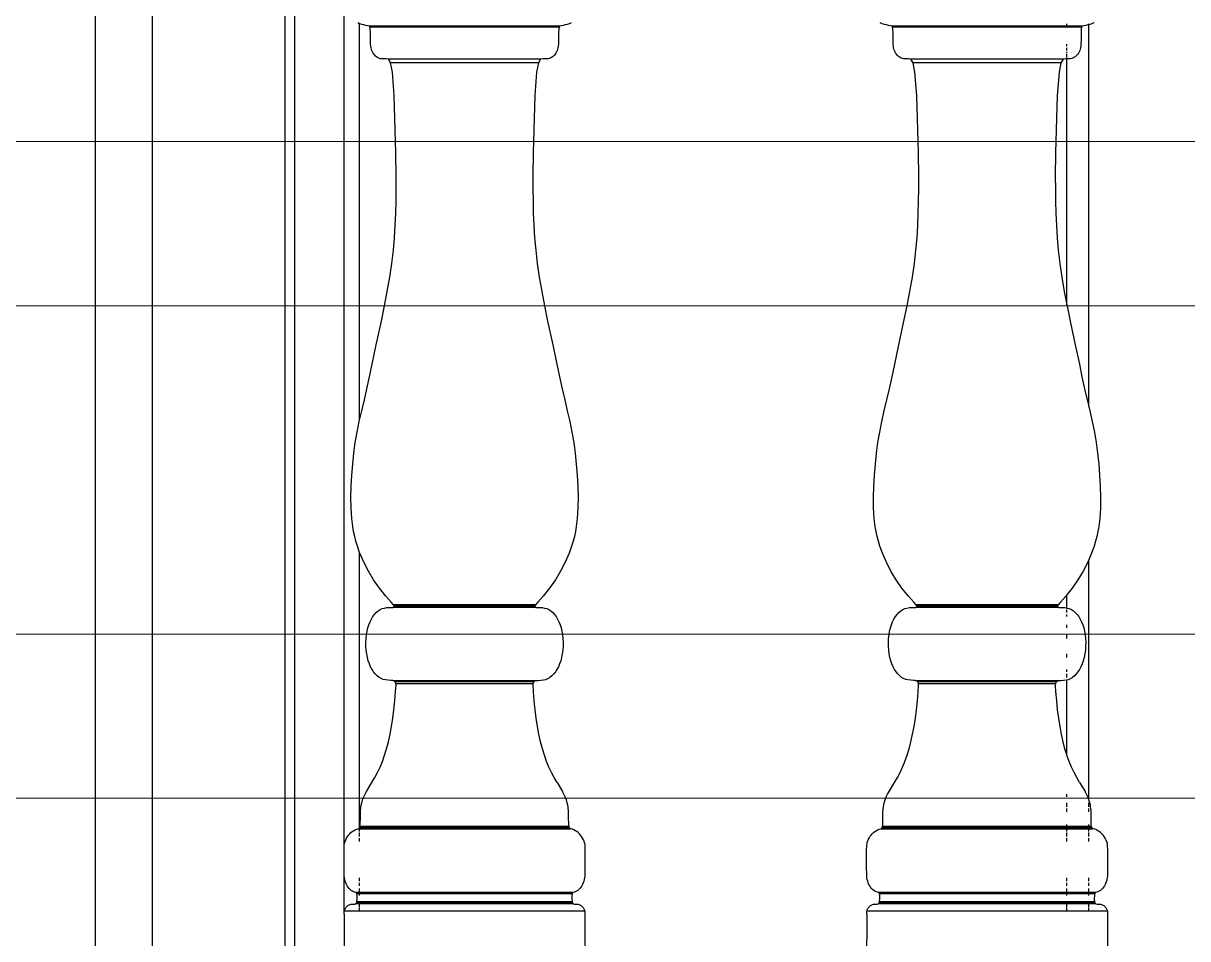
# Model space of a CAD drawing. Header units: inches. Extents: x 37.8 to 126.9, y 5.9 to 51.9.
# Drawn here: x 115.272 to 115.803, y 30.717 to 31.136 of the extents above; entities that cross this region are included whole.
import ezdxf

# ---------------------------------------------------------------- set-up
doc = ezdxf.new("R2010")
doc.units = ezdxf.units.IN
doc.header["$MEASUREMENT"] = 0
doc.layers.add('LAYER1', color=8, linetype='Continuous', lineweight=9)

msp = doc.modelspace()

# ---------------------------------------------------------------- hatches: boundary and pattern name
at = {"layer": 'LAYER1', "true_color": 0xc2b093}
h = msp.add_hatch(dxfattribs=at)
h.set_pattern_fill('ANSI32', color=253, scale=0.6, angle=135)
h.set_pattern_definition([(180, (290.93332, 359.28142), (-1e-17, -0.225), []), (180, (290.85832, 359.35642), (-1e-17, -0.225), [])])
h.paths.add_polyline_path([(106.05653, 37.34228), (106.05653, 37.54228), (106.05653, 37.59228), (106.05653, 37.99228), (106.05653, 38.04228), (106.05653, 38.44228), (106.05653, 38.49228), (106.05653, 38.84228), (107.05653, 38.84228), (107.05653, 38.49228), (107.05653, 38.44228), (107.05653, 38.04228), (107.05653, 37.99228), (107.05653, 37.59228), (107.05653, 37.54228), (107.05653, 37.34228)], flags=16)
h.paths.add_polyline_path([(107.99803, 37.34228), (107.99803, 37.54228), (107.99803, 37.59228), (107.99803, 37.99228), (107.99803, 38.04228), (107.99803, 38.44228), (107.99803, 38.49228), (107.99803, 38.84228), (108.99803, 38.84228), (108.99803, 38.49228), (108.99803, 38.44228), (108.99803, 38.04228), (108.99803, 37.99228), (108.99803, 37.59228), (108.99803, 37.54228), (108.99803, 37.34228)], flags=16)
h.paths.add_polyline_path([(116.59064, 26.14228), (116.59064, 26.94228), (117.19803, 26.94228), (117.19803, 26.14228)])
h.paths.add_polyline_path([(117.39803, 37.34228), (109.19803, 37.34228), (109.19803, 40.69228), (109.19803, 40.99228), (104.09803, 40.99228), (104.09803, 37.34228), (102.15807, 37.34228), (102.15807, 20.54228), (107.51799, 20.54228), (107.51799, 22.74228), (108.71799, 22.74228), (108.71799, 20.54228), (108.91799, 20.54228), (108.91799, 22.74228), (112.11799, 22.74228), (112.11799, 20.54228), (117.39803, 20.54228)])

# ---------------------------------------------------------------- linework, layer by layer
for p, q in [((115.30453, 30.84228), (115.30453, 31.24228)), ((115.33053, 30.84228), (115.33053, 31.24228)), ((115.39122, 30.84228), (115.39122, 31.24228)), ((115.39553, 30.84228), (115.39553, 31.24228)), ((115.41803, 30.84228), (115.41803, 31.24228)), ((115.42516, 31.13545), (115.42427, 31.13582)), ((115.42516, 30.95432), (115.42516, 31.13545)), ((115.4252, 31.13544), (115.42516, 31.13545)), ((115.42613, 31.13512), (115.4252, 31.13544)), ((115.42705, 31.13487), (115.42613, 31.13512)), ((115.42798, 31.13466), (115.42705, 31.13487)), ((115.4289, 31.13449), (115.42798, 31.13466)), ((115.42948, 31.13439), (115.4289, 31.13449)), ((115.42971, 31.13432), (115.42948, 31.13439)), ((115.51635, 31.13432), (115.42971, 31.13432)), ((115.42989, 31.13392), (115.42971, 31.13432)), ((115.51617, 31.13392), (115.42989, 31.13392)), ((115.43002, 31.13312), (115.42989, 31.13392)), ((115.43012, 31.1312), (115.43002, 31.13312)), ((115.43014, 31.12803), (115.43012, 31.1312)), ((115.51594, 31.1312), (115.51592, 31.12803)), ((115.51604, 31.13312), (115.51594, 31.1312)), ((115.51617, 31.13392), (115.51604, 31.13312)), ((115.51635, 31.13432), (115.51617, 31.13392)), ((115.51658, 31.13439), (115.51635, 31.13432)), ((115.51716, 31.13449), (115.51658, 31.13439)), ((115.51808, 31.13466), (115.51716, 31.13449)), ((115.51901, 31.13487), (115.51808, 31.13466)), ((115.51993, 31.13512), (115.51901, 31.13487)), ((115.52086, 31.13544), (115.51993, 31.13512)), ((115.52178, 31.13582), (115.52086, 31.13544)), ((115.66377, 31.13544), (115.66285, 31.13582)), ((115.6647, 31.13512), (115.66377, 31.13544)), ((115.66562, 31.13487), (115.6647, 31.13512)), ((115.66655, 31.13466), (115.66562, 31.13487)), ((115.66747, 31.13449), (115.66655, 31.13466)), ((115.66805, 31.13439), (115.66747, 31.13449)), ((115.66828, 31.13432), (115.66805, 31.13439)), ((115.66846, 31.13392), (115.66828, 31.13432)), ((115.69803, 31.13432), (115.66828, 31.13432)), ((115.66859, 31.13312), (115.66846, 31.13392)), ((115.69803, 31.13392), (115.66846, 31.13392)), ((115.66869, 31.1312), (115.66859, 31.13312)), ((115.66871, 31.12803), (115.66869, 31.1312)), ((115.74803, 31.13432), (115.69803, 31.13432)), ((115.74803, 31.13392), (115.69803, 31.13392)), ((115.74803, 31.13432), (115.74803, 31.13544)), ((115.74803, 31.13392), (115.74803, 31.13432)), ((115.75492, 31.13432), (115.74803, 31.13432)), ((115.75474, 31.13392), (115.74803, 31.13392)), ((115.75451, 31.1312), (115.75449, 31.12803)), ((115.75461, 31.13312), (115.75451, 31.1312)), ((115.75474, 31.13392), (115.75461, 31.13312)), ((115.75492, 31.13432), (115.75474, 31.13392)), ((115.75515, 31.13439), (115.75492, 31.13432)), ((115.75573, 31.13449), (115.75515, 31.13439)), ((115.75665, 31.13466), (115.75573, 31.13449)), ((115.75758, 31.13487), (115.75665, 31.13466)), ((115.75803, 31.13499), (115.75758, 31.13487)), ((115.75803, 31.13499), (115.75803, 31.13544)), ((115.7585, 31.13512), (115.75803, 31.13499)), ((115.75803, 30.96055), (115.75803, 31.13499)), ((115.75943, 31.13544), (115.7585, 31.13512)), ((115.76036, 31.13582), (115.75943, 31.13544)), ((115.43017, 31.12604), (115.43014, 31.12803)), ((115.43024, 31.12516), (115.43017, 31.12604)), ((115.51589, 31.12604), (115.51582, 31.12516)), ((115.51592, 31.12803), (115.51589, 31.12604)), ((115.66874, 31.12604), (115.66871, 31.12803)), ((115.66881, 31.12516), (115.66874, 31.12604)), ((115.74803, 31.12516), (115.74803, 31.12604)), ((115.75446, 31.12604), (115.75439, 31.12516)), ((115.75449, 31.12803), (115.75446, 31.12604)), ((115.43035, 31.12447), (115.43024, 31.12516)), ((115.43052, 31.12381), (115.43035, 31.12447)), ((115.43073, 31.12318), (115.43052, 31.12381)), ((115.43099, 31.12258), (115.43073, 31.12318)), ((115.4313, 31.12202), (115.43099, 31.12258)), ((115.43164, 31.1215), (115.4313, 31.12202)), ((115.43202, 31.12103), (115.43164, 31.1215)), ((115.43243, 31.12062), (115.43202, 31.12103)), ((115.43287, 31.12025), (115.43243, 31.12062)), ((115.51363, 31.12062), (115.51318, 31.12025)), ((115.51404, 31.12103), (115.51363, 31.12062)), ((115.51442, 31.1215), (115.51404, 31.12103)), ((115.51476, 31.12202), (115.51442, 31.1215)), ((115.51506, 31.12258), (115.51476, 31.12202)), ((115.51532, 31.12318), (115.51506, 31.12258)), ((115.51554, 31.12381), (115.51532, 31.12318)), ((115.51571, 31.12447), (115.51554, 31.12381)), ((115.51582, 31.12516), (115.51571, 31.12447)), ((115.66892, 31.12447), (115.66881, 31.12516)), ((115.66909, 31.12381), (115.66892, 31.12447)), ((115.66931, 31.12318), (115.66909, 31.12381)), ((115.66957, 31.12258), (115.66931, 31.12318)), ((115.66987, 31.12202), (115.66957, 31.12258)), ((115.67021, 31.1215), (115.66987, 31.12202)), ((115.67059, 31.12103), (115.67021, 31.1215)), ((115.671, 31.12062), (115.67059, 31.12103)), ((115.67145, 31.12025), (115.671, 31.12062)), ((115.74803, 31.12318), (115.74803, 31.12447)), ((115.74803, 31.12202), (115.74803, 31.12258)), ((115.74803, 31.12025), (115.74803, 31.1215)), ((115.7522, 31.12062), (115.75176, 31.12025)), ((115.75261, 31.12103), (115.7522, 31.12062)), ((115.75299, 31.1215), (115.75261, 31.12103)), ((115.75333, 31.12202), (115.75299, 31.1215)), ((115.75363, 31.12258), (115.75333, 31.12202)), ((115.7539, 31.12318), (115.75363, 31.12258)), ((115.75411, 31.12381), (115.7539, 31.12318)), ((115.75428, 31.12447), (115.75411, 31.12381)), ((115.75439, 31.12516), (115.75428, 31.12447)), ((115.43334, 31.11995), (115.43287, 31.12025)), ((115.43384, 31.1197), (115.43334, 31.11995)), ((115.43436, 31.11952), (115.43384, 31.1197)), ((115.4349, 31.11941), (115.43436, 31.11952)), ((115.43592, 31.11935), (115.4349, 31.11941)), ((115.4372, 31.11933), (115.43592, 31.11935)), ((115.43829, 31.11926), (115.4372, 31.11933)), ((115.50777, 31.11926), (115.43829, 31.11926)), ((115.4393, 31.1175), (115.43829, 31.11926)), ((115.50676, 31.1175), (115.4393, 31.1175)), ((115.44011, 31.11334), (115.4393, 31.1175)), ((115.50676, 31.1175), (115.50595, 31.11334)), ((115.50777, 31.11926), (115.50676, 31.1175)), ((115.50886, 31.11933), (115.50777, 31.11926)), ((115.51014, 31.11935), (115.50886, 31.11933)), ((115.51116, 31.11941), (115.51014, 31.11935)), ((115.5117, 31.11952), (115.51116, 31.11941)), ((115.51222, 31.1197), (115.5117, 31.11952)), ((115.51271, 31.11995), (115.51222, 31.1197)), ((115.51318, 31.12025), (115.51271, 31.11995)), ((115.67192, 31.11995), (115.67145, 31.12025)), ((115.67241, 31.1197), (115.67192, 31.11995)), ((115.67293, 31.11952), (115.67241, 31.1197)), ((115.67347, 31.11941), (115.67293, 31.11952)), ((115.67449, 31.11935), (115.67347, 31.11941)), ((115.67577, 31.11933), (115.67449, 31.11935)), ((115.67686, 31.11926), (115.67577, 31.11933)), ((115.67787, 31.1175), (115.67686, 31.11926)), ((115.69803, 31.11926), (115.67686, 31.11926)), ((115.74533, 31.1175), (115.67787, 31.1175)), ((115.67868, 31.11334), (115.67787, 31.1175)), ((115.74634, 31.11926), (115.69803, 31.11926)), ((115.74533, 31.1175), (115.74452, 31.11334)), ((115.74634, 31.11926), (115.74533, 31.1175)), ((115.74743, 31.11933), (115.74634, 31.11926)), ((115.74803, 31.11934), (115.74743, 31.11933)), ((115.74803, 31.11934), (115.74803, 31.11995)), ((115.74871, 31.11935), (115.74803, 31.11934)), ((115.74803, 31.00699), (115.74803, 31.11934)), ((115.74973, 31.11941), (115.74871, 31.11935)), ((115.75027, 31.11952), (115.74973, 31.11941)), ((115.75079, 31.1197), (115.75027, 31.11952)), ((115.75128, 31.11995), (115.75079, 31.1197)), ((115.75176, 31.12025), (115.75128, 31.11995)), ((115.44098, 31.10258), (115.44011, 31.11334)), ((115.50595, 31.11334), (115.50508, 31.10258)), ((115.67955, 31.10258), (115.67868, 31.11334)), ((115.74452, 31.11334), (115.74365, 31.10258)), ((115.44173, 31.07637), (115.44098, 31.10258)), ((115.50508, 31.10258), (115.50433, 31.07637)), ((115.6803, 31.07637), (115.67955, 31.10258)), ((115.74365, 31.10258), (115.7429, 31.07637)), ((115.44187, 31.06557), (115.44173, 31.07637)), ((115.50433, 31.07637), (115.50419, 31.06557)), ((115.68044, 31.06557), (115.6803, 31.07637)), ((115.7429, 31.07637), (115.74276, 31.06557)), ((115.44183, 31.05992), (115.44187, 31.06557)), ((115.50419, 31.06557), (115.50423, 31.05992)), ((115.6804, 31.05992), (115.68044, 31.06557)), ((115.74276, 31.06557), (115.7428, 31.05992)), ((115.44176, 31.05437), (115.44183, 31.05992)), ((115.50423, 31.05992), (115.5043, 31.05437)), ((115.68033, 31.05437), (115.6804, 31.05992)), ((115.7428, 31.05992), (115.74287, 31.05437)), ((115.44162, 31.04885), (115.44176, 31.05437)), ((115.5043, 31.05437), (115.50443, 31.04885)), ((115.6802, 31.04885), (115.68033, 31.05437)), ((115.74287, 31.05437), (115.743, 31.04885)), ((115.4414, 31.04331), (115.44162, 31.04885)), ((115.50443, 31.04885), (115.50466, 31.04331)), ((115.67997, 31.04331), (115.6802, 31.04885)), ((115.743, 31.04885), (115.74323, 31.04331)), ((115.44104, 31.03768), (115.4414, 31.04331)), ((115.50466, 31.04331), (115.50501, 31.03768)), ((115.67962, 31.03768), (115.67997, 31.04331)), ((115.74323, 31.04331), (115.74358, 31.03768)), ((115.44054, 31.03191), (115.44104, 31.03768)), ((115.50501, 31.03768), (115.50552, 31.03191)), ((115.67911, 31.03191), (115.67962, 31.03768)), ((115.74358, 31.03768), (115.74409, 31.03191)), ((115.43985, 31.02592), (115.44054, 31.03191)), ((115.50552, 31.03191), (115.50621, 31.02592)), ((115.67842, 31.02592), (115.67911, 31.03191)), ((115.74409, 31.03191), (115.74478, 31.02592)), ((115.43892, 31.01965), (115.43985, 31.02592)), ((115.50621, 31.02592), (115.50713, 31.01965)), ((115.6775, 31.01965), (115.67842, 31.02592)), ((115.74478, 31.02592), (115.74571, 31.01965)), ((115.43779, 31.01314), (115.43892, 31.01965)), ((115.50713, 31.01965), (115.50827, 31.01314)), ((115.67636, 31.01314), (115.6775, 31.01965)), ((115.74571, 31.01965), (115.74684, 31.01314)), ((115.4365, 31.00648), (115.43779, 31.01314)), ((115.50827, 31.01314), (115.50956, 31.00648)), ((115.67507, 31.00648), (115.67636, 31.01314)), ((115.74684, 31.01314), (115.74803, 31.00699)), ((115.43507, 30.99956), (115.4365, 31.00648)), ((115.50956, 31.00648), (115.51099, 30.99956)), ((115.67364, 30.99956), (115.67507, 31.00648)), ((115.74803, 31.00699), (115.74813, 31.00648)), ((115.74813, 31.00648), (115.74956, 30.99956)), ((115.43274, 30.98865), (115.43507, 30.99956)), ((115.51099, 30.99956), (115.51332, 30.98865)), ((115.67131, 30.98865), (115.67364, 30.99956)), ((115.74956, 30.99956), (115.75189, 30.98865)), ((115.43088, 30.97987), (115.43274, 30.98865)), ((115.51332, 30.98865), (115.51517, 30.97987)), ((115.66945, 30.97987), (115.67131, 30.98865)), ((115.75189, 30.98865), (115.75375, 30.97987)), ((115.42969, 30.97412), (115.43088, 30.97987)), ((115.51517, 30.97987), (115.51637, 30.97412)), ((115.66826, 30.97412), (115.66945, 30.97987)), ((115.75375, 30.97987), (115.75494, 30.97412)), ((115.4285, 30.96869), (115.42969, 30.97412)), ((115.51637, 30.97412), (115.51756, 30.96869)), ((115.66707, 30.96869), (115.66826, 30.97412)), ((115.75494, 30.97412), (115.75613, 30.96869)), ((115.4273, 30.96352), (115.4285, 30.96869)), ((115.51756, 30.96869), (115.51876, 30.96352)), ((115.66587, 30.96352), (115.66707, 30.96869)), ((115.75613, 30.96869), (115.75733, 30.96352)), ((115.42612, 30.95853), (115.4273, 30.96352)), ((115.51876, 30.96352), (115.51994, 30.95853)), ((115.66469, 30.95853), (115.66587, 30.96352)), ((115.75733, 30.96352), (115.75803, 30.96055)), ((115.42516, 30.95432), (115.42612, 30.95853)), ((115.51994, 30.95853), (115.52104, 30.95367)), ((115.66359, 30.95367), (115.66469, 30.95853)), ((115.75803, 30.96055), (115.75851, 30.95853)), ((115.75851, 30.95853), (115.75961, 30.95367)), ((115.42402, 30.94887), (115.42501, 30.95367)), ((115.42501, 30.95367), (115.42516, 30.95432)), ((115.52104, 30.95367), (115.52204, 30.94887)), ((115.66259, 30.94887), (115.66359, 30.95367)), ((115.75961, 30.95367), (115.76061, 30.94887)), ((115.42318, 30.94407), (115.42402, 30.94887)), ((115.52204, 30.94887), (115.52288, 30.94407)), ((115.66175, 30.94407), (115.66259, 30.94887)), ((115.76061, 30.94887), (115.76145, 30.94407)), ((115.42254, 30.9392), (115.42318, 30.94407)), ((115.52288, 30.94407), (115.52352, 30.9392)), ((115.66111, 30.9392), (115.66175, 30.94407)), ((115.76145, 30.94407), (115.76209, 30.9392)), ((115.42206, 30.93425), (115.42254, 30.9392)), ((115.52352, 30.9392), (115.524, 30.93425)), ((115.66063, 30.93425), (115.66111, 30.9392)), ((115.76209, 30.9392), (115.76257, 30.93425)), ((115.42136, 30.92418), (115.42166, 30.92922)), ((115.42166, 30.92922), (115.42206, 30.93425)), ((115.524, 30.93425), (115.5244, 30.92922)), ((115.5244, 30.92922), (115.5247, 30.92418)), ((115.65993, 30.92418), (115.66023, 30.92922)), ((115.66023, 30.92922), (115.66063, 30.93425)), ((115.76257, 30.93425), (115.76297, 30.92922)), ((115.76297, 30.92922), (115.76327, 30.92418)), ((115.4212, 30.91915), (115.42136, 30.92418)), ((115.5247, 30.92418), (115.52486, 30.91915)), ((115.65977, 30.91915), (115.65993, 30.92418)), ((115.76327, 30.92418), (115.76343, 30.91915)), ((115.42125, 30.91419), (115.4212, 30.91915)), ((115.52486, 30.91915), (115.52481, 30.91419)), ((115.65982, 30.91419), (115.65977, 30.91915)), ((115.76343, 30.91915), (115.76338, 30.91419)), ((115.42156, 30.90932), (115.42125, 30.91419)), ((115.52481, 30.91419), (115.5245, 30.90932)), ((115.66013, 30.90932), (115.65982, 30.91419)), ((115.76338, 30.91419), (115.76307, 30.90932)), ((115.42199, 30.90576), (115.42156, 30.90932)), ((115.5245, 30.90932), (115.52407, 30.90576)), ((115.66056, 30.90576), (115.66013, 30.90932)), ((115.76307, 30.90932), (115.76264, 30.90576)), ((115.42239, 30.90345), (115.42199, 30.90576)), ((115.42289, 30.90117), (115.42239, 30.90345)), ((115.52367, 30.90345), (115.52317, 30.90117)), ((115.52407, 30.90576), (115.52367, 30.90345)), ((115.66096, 30.90345), (115.66056, 30.90576)), ((115.66146, 30.90117), (115.66096, 30.90345)), ((115.76224, 30.90345), (115.76174, 30.90117)), ((115.76264, 30.90576), (115.76224, 30.90345)), ((115.42347, 30.89895), (115.42289, 30.90117)), ((115.42414, 30.89676), (115.42347, 30.89895)), ((115.52259, 30.89895), (115.52192, 30.89676)), ((115.52317, 30.90117), (115.52259, 30.89895)), ((115.66204, 30.89895), (115.66146, 30.90117)), ((115.66271, 30.89676), (115.66204, 30.89895)), ((115.76116, 30.89895), (115.76049, 30.89676)), ((115.76174, 30.90117), (115.76116, 30.89895)), ((115.42516, 30.8939), (115.42414, 30.89676)), ((115.42516, 30.76811), (115.42516, 30.8939)), ((115.42529, 30.89355), (115.42516, 30.8939)), ((115.42708, 30.88937), (115.42529, 30.89355)), ((115.52077, 30.89355), (115.51898, 30.88937)), ((115.52192, 30.89676), (115.52077, 30.89355)), ((115.66386, 30.89355), (115.66271, 30.89676)), ((115.66565, 30.88937), (115.66386, 30.89355)), ((115.75934, 30.89355), (115.75803, 30.89048)), ((115.76049, 30.89676), (115.75934, 30.89355)), ((115.42916, 30.88531), (115.42708, 30.88937)), ((115.51898, 30.88937), (115.5169, 30.88531)), ((115.66773, 30.88531), (115.66565, 30.88937)), ((115.75755, 30.88937), (115.75547, 30.88531)), ((115.75803, 30.89048), (115.75755, 30.88937)), ((115.75803, 30.78101), (115.75803, 30.89048)), ((115.43152, 30.88138), (115.42916, 30.88531)), ((115.43418, 30.87758), (115.43152, 30.88138)), ((115.51454, 30.88138), (115.51188, 30.87758)), ((115.5169, 30.88531), (115.51454, 30.88138)), ((115.67009, 30.88138), (115.66773, 30.88531)), ((115.67275, 30.87758), (115.67009, 30.88138)), ((115.75311, 30.88138), (115.75045, 30.87758)), ((115.75547, 30.88531), (115.75311, 30.88138)), ((115.43712, 30.87389), (115.43418, 30.87758)), ((115.51188, 30.87758), (115.50893, 30.87389)), ((115.6757, 30.87389), (115.67275, 30.87758)), ((115.75045, 30.87758), (115.74803, 30.87455)), ((115.43952, 30.87121), (115.43712, 30.87389)), ((115.44062, 30.86997), (115.43952, 30.87121)), ((115.50653, 30.87121), (115.50544, 30.86997)), ((115.50893, 30.87389), (115.50653, 30.87121)), ((115.6781, 30.87121), (115.6757, 30.87389)), ((115.67919, 30.86997), (115.6781, 30.87121)), ((115.74511, 30.87121), (115.74401, 30.86997)), ((115.7475, 30.87389), (115.74511, 30.87121)), ((115.74803, 30.87455), (115.7475, 30.87389)), ((115.74803, 30.86849), (115.74803, 30.87455)), ((115.43121, 30.86455), (115.43195, 30.86554)), ((115.43195, 30.86554), (115.43276, 30.86641)), ((115.43276, 30.86641), (115.43362, 30.86714)), ((115.43362, 30.86714), (115.43453, 30.86773)), ((115.43453, 30.86773), (115.43548, 30.86818)), ((115.43548, 30.86818), (115.43647, 30.86847)), ((115.43647, 30.86847), (115.43759, 30.86864)), ((115.43759, 30.86864), (115.43906, 30.86871)), ((115.43906, 30.86871), (115.44032, 30.86875)), ((115.44032, 30.86875), (115.44081, 30.86896)), ((115.50574, 30.86875), (115.44032, 30.86875)), ((115.50544, 30.86997), (115.44062, 30.86997)), ((115.44091, 30.86937), (115.44062, 30.86997)), ((115.44081, 30.86896), (115.44091, 30.86937)), ((115.50525, 30.86896), (115.44081, 30.86896)), ((115.50515, 30.86937), (115.44091, 30.86937)), ((115.50544, 30.86997), (115.50515, 30.86937)), ((115.50515, 30.86937), (115.50525, 30.86896)), ((115.50525, 30.86896), (115.50574, 30.86875)), ((115.50574, 30.86875), (115.507, 30.86871)), ((115.507, 30.86871), (115.50847, 30.86864)), ((115.50847, 30.86864), (115.50959, 30.86847)), ((115.50959, 30.86847), (115.51058, 30.86818)), ((115.51058, 30.86818), (115.51153, 30.86773)), ((115.51153, 30.86773), (115.51244, 30.86714)), ((115.51244, 30.86714), (115.5133, 30.86641)), ((115.5133, 30.86641), (115.51411, 30.86554)), ((115.51411, 30.86554), (115.51485, 30.86455)), ((115.66978, 30.86455), (115.67052, 30.86554)), ((115.67052, 30.86554), (115.67133, 30.86641)), ((115.67133, 30.86641), (115.67219, 30.86714)), ((115.67219, 30.86714), (115.6731, 30.86773)), ((115.6731, 30.86773), (115.67405, 30.86818)), ((115.67405, 30.86818), (115.67504, 30.86847)), ((115.67504, 30.86847), (115.67616, 30.86864)), ((115.67616, 30.86864), (115.67763, 30.86871)), ((115.67763, 30.86871), (115.67889, 30.86875)), ((115.67889, 30.86875), (115.67938, 30.86896)), ((115.69803, 30.86875), (115.67889, 30.86875)), ((115.74401, 30.86997), (115.67919, 30.86997)), ((115.67948, 30.86937), (115.67919, 30.86997)), ((115.67938, 30.86896), (115.67948, 30.86937)), ((115.69803, 30.86896), (115.67938, 30.86896)), ((115.69803, 30.86937), (115.67948, 30.86937)), ((115.74372, 30.86937), (115.69803, 30.86937)), ((115.74382, 30.86896), (115.69803, 30.86896)), ((115.74431, 30.86875), (115.69803, 30.86875)), ((115.74401, 30.86997), (115.74372, 30.86937)), ((115.74372, 30.86937), (115.74382, 30.86896)), ((115.74382, 30.86896), (115.74431, 30.86875)), ((115.74431, 30.86875), (115.74557, 30.86871)), ((115.74557, 30.86871), (115.74704, 30.86864)), ((115.74704, 30.86864), (115.74803, 30.86849)), ((115.74803, 30.86849), (115.74816, 30.86847)), ((115.74803, 30.86818), (115.74803, 30.86849)), ((115.74803, 30.86641), (115.74803, 30.86773)), ((115.74803, 30.86455), (115.74803, 30.86554)), ((115.74816, 30.86847), (115.74915, 30.86818)), ((115.74915, 30.86818), (115.7501, 30.86773)), ((115.7501, 30.86773), (115.75101, 30.86714)), ((115.75101, 30.86714), (115.75187, 30.86641)), ((115.75187, 30.86641), (115.75268, 30.86554)), ((115.75268, 30.86554), (115.75342, 30.86455)), ((115.42892, 30.85941), (115.42937, 30.86086)), ((115.42937, 30.86086), (115.42991, 30.8622)), ((115.42991, 30.8622), (115.43052, 30.86343)), ((115.43052, 30.86343), (115.43121, 30.86455)), ((115.51485, 30.86455), (115.51554, 30.86343)), ((115.51554, 30.86343), (115.51615, 30.8622)), ((115.51615, 30.8622), (115.51669, 30.86086)), ((115.51669, 30.86086), (115.51714, 30.85941)), ((115.66749, 30.85941), (115.66794, 30.86086)), ((115.66794, 30.86086), (115.66848, 30.8622)), ((115.66848, 30.8622), (115.66909, 30.86343)), ((115.66909, 30.86343), (115.66978, 30.86455)), ((115.74803, 30.85941), (115.74803, 30.86086)), ((115.75342, 30.86455), (115.75411, 30.86343)), ((115.75411, 30.86343), (115.75472, 30.8622)), ((115.75472, 30.8622), (115.75526, 30.86086)), ((115.75526, 30.86086), (115.75571, 30.85941)), ((115.42809, 30.85452), (115.42827, 30.85624)), ((115.42827, 30.85624), (115.42855, 30.85787)), ((115.42855, 30.85787), (115.42892, 30.85941)), ((115.51714, 30.85941), (115.51751, 30.85787)), ((115.51751, 30.85787), (115.51779, 30.85624)), ((115.51779, 30.85624), (115.51797, 30.85452)), ((115.66666, 30.85452), (115.66684, 30.85624)), ((115.66684, 30.85624), (115.66712, 30.85787)), ((115.66712, 30.85787), (115.66749, 30.85941)), ((115.74803, 30.85452), (115.74803, 30.85624)), ((115.75571, 30.85941), (115.75608, 30.85787)), ((115.75608, 30.85787), (115.75636, 30.85624)), ((115.75636, 30.85624), (115.75654, 30.85452)), ((115.428, 30.85274), (115.42809, 30.85452)), ((115.42803, 30.85097), (115.428, 30.85274)), ((115.42815, 30.8492), (115.42803, 30.85097)), ((115.51803, 30.85097), (115.51791, 30.8492)), ((115.51797, 30.85452), (115.51805, 30.85274)), ((115.51805, 30.85274), (115.51803, 30.85097)), ((115.66657, 30.85274), (115.66666, 30.85452)), ((115.6666, 30.85097), (115.66657, 30.85274)), ((115.66672, 30.8492), (115.6666, 30.85097)), ((115.7566, 30.85097), (115.75648, 30.8492)), ((115.75654, 30.85452), (115.75663, 30.85274)), ((115.75663, 30.85274), (115.7566, 30.85097)), ((115.42838, 30.8475), (115.42815, 30.8492)), ((115.4287, 30.84589), (115.42838, 30.8475)), ((115.4291, 30.84436), (115.4287, 30.84589)), ((115.4296, 30.84293), (115.4291, 30.84436)), ((115.51695, 30.84436), (115.51646, 30.84293)), ((115.51736, 30.84589), (115.51695, 30.84436)), ((115.51768, 30.8475), (115.51736, 30.84589)), ((115.51791, 30.8492), (115.51768, 30.8475)), ((115.66695, 30.8475), (115.66672, 30.8492)), ((115.66727, 30.84589), (115.66695, 30.8475)), ((115.66768, 30.84436), (115.66727, 30.84589)), ((115.66817, 30.84293), (115.66768, 30.84436)), ((115.74803, 30.84589), (115.74803, 30.8475)), ((115.75553, 30.84436), (115.75503, 30.84293)), ((115.75593, 30.84589), (115.75553, 30.84436)), ((115.75625, 30.8475), (115.75593, 30.84589)), ((115.75648, 30.8492), (115.75625, 30.8475)), ((115.30453, 30.79228), (115.30453, 30.84228)), ((115.33053, 30.79228), (115.33053, 30.84228)), ((115.39122, 30.79228), (115.39122, 30.84228)), ((115.39553, 30.79228), (115.39553, 30.84228)), ((115.41803, 30.79228), (115.41803, 30.84228)), ((115.43017, 30.84161), (115.4296, 30.84293)), ((115.43081, 30.8404), (115.43017, 30.84161)), ((115.43152, 30.8393), (115.43081, 30.8404)), ((115.43229, 30.83833), (115.43152, 30.8393)), ((115.51454, 30.8393), (115.51376, 30.83833)), ((115.51525, 30.8404), (115.51454, 30.8393)), ((115.51589, 30.84161), (115.51525, 30.8404)), ((115.51646, 30.84293), (115.51589, 30.84161)), ((115.66874, 30.84161), (115.66817, 30.84293)), ((115.66938, 30.8404), (115.66874, 30.84161)), ((115.67009, 30.8393), (115.66938, 30.8404)), ((115.67087, 30.83833), (115.67009, 30.8393)), ((115.74803, 30.8393), (115.74803, 30.8404)), ((115.75311, 30.8393), (115.75234, 30.83833)), ((115.75382, 30.8404), (115.75311, 30.8393)), ((115.75446, 30.84161), (115.75382, 30.8404)), ((115.75503, 30.84293), (115.75446, 30.84161)), ((115.43313, 30.83749), (115.43229, 30.83833)), ((115.43401, 30.83679), (115.43313, 30.83749)), ((115.43493, 30.83624), (115.43401, 30.83679)), ((115.4359, 30.83585), (115.43493, 30.83624)), ((115.43691, 30.83561), (115.4359, 30.83585)), ((115.43818, 30.83548), (115.43691, 30.83561)), ((115.43937, 30.83543), (115.43818, 30.83548)), ((115.44024, 30.83541), (115.43937, 30.83543)), ((115.44094, 30.83518), (115.44024, 30.83541)), ((115.44024, 30.83541), (115.50582, 30.83541)), ((115.44143, 30.8347), (115.44094, 30.83518)), ((115.44094, 30.83518), (115.50511, 30.83518)), ((115.50463, 30.8347), (115.44143, 30.8347)), ((115.4417, 30.83397), (115.44143, 30.8347)), ((115.4417, 30.83397), (115.50435, 30.83397)), ((115.44176, 30.833), (115.4417, 30.83397)), ((115.5043, 30.833), (115.50435, 30.83397)), ((115.50435, 30.83397), (115.50463, 30.8347)), ((115.50463, 30.8347), (115.50511, 30.83518)), ((115.50511, 30.83518), (115.50582, 30.83541)), ((115.50582, 30.83541), (115.50669, 30.83543)), ((115.50669, 30.83543), (115.50788, 30.83548)), ((115.50788, 30.83548), (115.50914, 30.83561)), ((115.50914, 30.83561), (115.51016, 30.83585)), ((115.51016, 30.83585), (115.51112, 30.83624)), ((115.51112, 30.83624), (115.51205, 30.83679)), ((115.51293, 30.83749), (115.51205, 30.83679)), ((115.51376, 30.83833), (115.51293, 30.83749)), ((115.6717, 30.83749), (115.67087, 30.83833)), ((115.67258, 30.83679), (115.6717, 30.83749)), ((115.67351, 30.83624), (115.67258, 30.83679)), ((115.67447, 30.83585), (115.67351, 30.83624)), ((115.67549, 30.83561), (115.67447, 30.83585)), ((115.67675, 30.83548), (115.67549, 30.83561)), ((115.67794, 30.83543), (115.67675, 30.83548)), ((115.67881, 30.83541), (115.67794, 30.83543)), ((115.67952, 30.83518), (115.67881, 30.83541)), ((115.67881, 30.83541), (115.69803, 30.83541)), ((115.68, 30.8347), (115.67952, 30.83518)), ((115.67952, 30.83518), (115.69803, 30.83518)), ((115.68027, 30.83397), (115.68, 30.8347)), ((115.69803, 30.8347), (115.68, 30.8347)), ((115.68033, 30.833), (115.68027, 30.83397)), ((115.68027, 30.83397), (115.69803, 30.83397)), ((115.69803, 30.83541), (115.74439, 30.83541)), ((115.69803, 30.83518), (115.74368, 30.83518)), ((115.7432, 30.8347), (115.69803, 30.8347)), ((115.69803, 30.83397), (115.74293, 30.83397)), ((115.74287, 30.833), (115.74293, 30.83397)), ((115.74293, 30.83397), (115.7432, 30.8347)), ((115.7432, 30.8347), (115.74368, 30.83518)), ((115.74368, 30.83518), (115.74439, 30.83541)), ((115.74439, 30.83541), (115.74526, 30.83543)), ((115.74526, 30.83543), (115.74645, 30.83548)), ((115.74645, 30.83548), (115.74772, 30.83561)), ((115.74772, 30.83561), (115.74803, 30.83568)), ((115.74803, 30.83679), (115.74803, 30.83833)), ((115.74803, 30.83568), (115.74873, 30.83585)), ((115.74803, 30.80133), (115.74803, 30.83568)), ((115.74873, 30.83585), (115.74969, 30.83624)), ((115.74969, 30.83624), (115.75062, 30.83679)), ((115.7515, 30.83749), (115.75062, 30.83679)), ((115.75234, 30.83833), (115.7515, 30.83749)), ((115.44124, 30.82604), (115.44158, 30.83027)), ((115.44158, 30.83027), (115.44176, 30.833)), ((115.50447, 30.83027), (115.5043, 30.833)), ((115.50482, 30.82604), (115.50447, 30.83027)), ((115.67981, 30.82604), (115.68016, 30.83027)), ((115.68016, 30.83027), (115.68033, 30.833)), ((115.74305, 30.83027), (115.74287, 30.833)), ((115.74339, 30.82604), (115.74305, 30.83027)), ((115.44082, 30.82197), (115.44124, 30.82604)), ((115.50524, 30.82197), (115.50482, 30.82604)), ((115.67939, 30.82197), (115.67981, 30.82604)), ((115.74381, 30.82197), (115.74339, 30.82604)), ((115.43972, 30.81434), (115.44031, 30.81807)), ((115.44031, 30.81807), (115.44082, 30.82197)), ((115.50575, 30.81807), (115.50524, 30.82197)), ((115.50633, 30.81434), (115.50575, 30.81807)), ((115.6783, 30.81434), (115.67888, 30.81807)), ((115.67888, 30.81807), (115.67939, 30.82197)), ((115.74432, 30.81807), (115.74381, 30.82197)), ((115.74491, 30.81434), (115.74432, 30.81807)), ((115.43905, 30.81078), (115.43972, 30.81434)), ((115.507, 30.81078), (115.50633, 30.81434)), ((115.67763, 30.81078), (115.6783, 30.81434)), ((115.74557, 30.81078), (115.74491, 30.81434)), ((115.43747, 30.80418), (115.4383, 30.80739)), ((115.4383, 30.80739), (115.43905, 30.81078)), ((115.50775, 30.80739), (115.507, 30.81078)), ((115.50859, 30.80418), (115.50775, 30.80739)), ((115.67604, 30.80418), (115.67687, 30.80739)), ((115.67687, 30.80739), (115.67763, 30.81078)), ((115.74633, 30.80739), (115.74557, 30.81078)), ((115.74716, 30.80418), (115.74633, 30.80739)), ((115.43656, 30.80119), (115.43747, 30.80418)), ((115.5095, 30.80119), (115.50859, 30.80418)), ((115.67513, 30.80119), (115.67604, 30.80418)), ((115.74803, 30.80133), (115.74716, 30.80418)), ((115.43449, 30.79583), (115.43556, 30.79842)), ((115.43556, 30.79842), (115.43656, 30.80119)), ((115.5105, 30.79842), (115.5095, 30.80119)), ((115.51157, 30.79583), (115.5105, 30.79842)), ((115.67306, 30.79583), (115.67413, 30.79842)), ((115.67413, 30.79842), (115.67513, 30.80119)), ((115.74807, 30.80119), (115.74803, 30.80133)), ((115.74907, 30.79842), (115.74807, 30.80119)), ((115.75014, 30.79583), (115.74907, 30.79842)), ((115.30453, 30.39228), (115.30453, 30.79228)), ((115.33053, 30.39228), (115.33053, 30.79228)), ((115.39122, 30.39228), (115.39122, 30.79228)), ((115.39553, 30.39228), (115.39553, 30.79228)), ((115.41805, 30.75774), (115.41803, 30.79228)), ((115.43076, 30.78871), (115.43209, 30.79102)), ((115.43209, 30.79102), (115.43333, 30.79338)), ((115.43333, 30.79338), (115.43449, 30.79583)), ((115.51273, 30.79338), (115.51157, 30.79583)), ((115.51397, 30.79102), (115.51273, 30.79338)), ((115.5153, 30.78871), (115.51397, 30.79102)), ((115.66933, 30.78871), (115.67066, 30.79102)), ((115.67066, 30.79102), (115.6719, 30.79338)), ((115.6719, 30.79338), (115.67306, 30.79583)), ((115.7513, 30.79338), (115.75014, 30.79583)), ((115.75254, 30.79102), (115.7513, 30.79338)), ((115.75387, 30.78871), (115.75254, 30.79102)), ((115.4283, 30.7847), (115.43076, 30.78871)), ((115.5153, 30.78871), (115.51776, 30.7847)), ((115.66687, 30.7847), (115.66933, 30.78871)), ((115.75387, 30.78871), (115.75633, 30.7847)), ((115.42611, 30.77941), (115.42653, 30.78082)), ((115.42653, 30.78082), (115.42703, 30.78217)), ((115.42703, 30.78217), (115.42763, 30.78347)), ((115.42763, 30.78347), (115.4283, 30.7847)), ((115.51843, 30.78347), (115.51776, 30.7847)), ((115.51902, 30.78217), (115.51843, 30.78347)), ((115.51953, 30.78082), (115.51902, 30.78217)), ((115.51995, 30.77941), (115.51953, 30.78082)), ((115.66468, 30.77941), (115.6651, 30.78082)), ((115.6651, 30.78082), (115.66561, 30.78217)), ((115.66561, 30.78217), (115.6662, 30.78347)), ((115.6662, 30.78347), (115.66687, 30.7847)), ((115.74803, 30.78217), (115.74803, 30.78347)), ((115.757, 30.78347), (115.75633, 30.7847)), ((115.7576, 30.78217), (115.757, 30.78347)), ((115.75803, 30.78101), (115.7576, 30.78217)), ((115.7581, 30.78082), (115.75803, 30.78101)), ((115.75852, 30.77941), (115.7581, 30.78082)), ((115.42548, 30.77295), (115.42551, 30.77534)), ((115.42551, 30.77534), (115.42556, 30.7761)), ((115.42556, 30.7761), (115.42563, 30.77685)), ((115.42563, 30.77685), (115.42574, 30.77759)), ((115.42574, 30.77759), (115.42587, 30.77833)), ((115.42587, 30.77833), (115.42611, 30.77941)), ((115.52019, 30.77833), (115.51995, 30.77941)), ((115.52032, 30.77759), (115.52019, 30.77833)), ((115.52043, 30.77685), (115.52032, 30.77759)), ((115.5205, 30.7761), (115.52043, 30.77685)), ((115.52055, 30.77534), (115.5205, 30.7761)), ((115.52058, 30.77295), (115.52055, 30.77534)), ((115.66405, 30.77295), (115.66408, 30.77534)), ((115.66408, 30.77534), (115.66413, 30.7761)), ((115.66413, 30.7761), (115.6642, 30.77685)), ((115.6642, 30.77685), (115.66431, 30.77759)), ((115.66431, 30.77759), (115.66444, 30.77833)), ((115.66444, 30.77833), (115.66468, 30.77941)), ((115.74803, 30.77759), (115.74803, 30.77941)), ((115.74803, 30.77534), (115.74803, 30.77685)), ((115.75803, 30.77759), (115.75803, 30.77941)), ((115.75803, 30.77534), (115.75803, 30.77685)), ((115.75876, 30.77833), (115.75852, 30.77941)), ((115.75889, 30.77759), (115.75876, 30.77833)), ((115.759, 30.77685), (115.75889, 30.77759)), ((115.75907, 30.7761), (115.759, 30.77685)), ((115.75912, 30.77534), (115.75907, 30.7761)), ((115.75915, 30.77295), (115.75912, 30.77534)), ((115.42531, 30.76861), (115.42543, 30.76959)), ((115.42543, 30.76959), (115.42548, 30.77295)), ((115.52062, 30.76959), (115.52058, 30.77295)), ((115.52074, 30.76861), (115.52062, 30.76959)), ((115.66389, 30.76861), (115.66401, 30.76959)), ((115.66401, 30.76959), (115.66405, 30.77295)), ((115.74803, 30.76861), (115.74803, 30.76959)), ((115.75803, 30.76861), (115.75803, 30.76959)), ((115.7592, 30.76959), (115.75915, 30.77295)), ((115.75931, 30.76861), (115.7592, 30.76959)), ((115.41958, 30.76404), (115.42006, 30.7647)), ((115.42006, 30.7647), (115.4206, 30.7653)), ((115.4206, 30.7653), (115.42117, 30.76584)), ((115.42117, 30.76584), (115.42178, 30.76633)), ((115.42178, 30.76633), (115.42241, 30.76674)), ((115.42241, 30.76674), (115.42306, 30.76709)), ((115.42306, 30.76709), (115.42371, 30.76736)), ((115.42371, 30.76736), (115.42437, 30.76755)), ((115.42437, 30.76755), (115.42485, 30.76765)), ((115.42485, 30.76765), (115.42512, 30.76797)), ((115.42485, 30.76765), (115.42516, 30.76765)), ((115.42512, 30.76797), (115.42516, 30.76811)), ((115.52094, 30.76797), (115.42512, 30.76797)), ((115.42516, 30.76811), (115.42531, 30.76861)), ((115.42516, 30.76633), (115.42516, 30.76765)), ((115.42516, 30.76765), (115.5212, 30.76765)), ((115.42516, 30.76404), (115.42516, 30.76584)), ((115.52074, 30.76861), (115.42531, 30.76861)), ((115.52094, 30.76797), (115.52074, 30.76861)), ((115.5212, 30.76765), (115.52094, 30.76797)), ((115.52169, 30.76755), (115.5212, 30.76765)), ((115.52234, 30.76736), (115.52169, 30.76755)), ((115.523, 30.76709), (115.52234, 30.76736)), ((115.52365, 30.76674), (115.523, 30.76709)), ((115.52428, 30.76633), (115.52365, 30.76674)), ((115.52488, 30.76584), (115.52428, 30.76633)), ((115.52546, 30.7653), (115.52488, 30.76584)), ((115.52599, 30.7647), (115.52546, 30.7653)), ((115.52648, 30.76404), (115.52599, 30.7647)), ((115.65815, 30.76404), (115.65864, 30.7647)), ((115.65864, 30.7647), (115.65917, 30.7653)), ((115.65917, 30.7653), (115.65975, 30.76584)), ((115.65975, 30.76584), (115.66035, 30.76633)), ((115.66035, 30.76633), (115.66098, 30.76674)), ((115.66098, 30.76674), (115.66163, 30.76709)), ((115.66163, 30.76709), (115.66229, 30.76736)), ((115.66229, 30.76736), (115.66294, 30.76755)), ((115.66294, 30.76755), (115.66343, 30.76765)), ((115.66343, 30.76765), (115.66369, 30.76797)), ((115.66343, 30.76765), (115.69803, 30.76765)), ((115.66369, 30.76797), (115.66389, 30.76861)), ((115.75951, 30.76797), (115.66369, 30.76797)), ((115.69803, 30.76861), (115.66389, 30.76861)), ((115.74803, 30.76861), (115.69803, 30.76861)), ((115.69803, 30.76765), (115.74803, 30.76765)), ((115.75803, 30.76861), (115.74803, 30.76861)), ((115.74803, 30.76633), (115.74803, 30.76765)), ((115.74803, 30.76765), (115.75803, 30.76765)), ((115.74803, 30.76404), (115.74803, 30.76584)), ((115.75931, 30.76861), (115.75803, 30.76861)), ((115.75803, 30.76633), (115.75803, 30.76765)), ((115.75803, 30.76765), (115.75977, 30.76765)), ((115.75803, 30.76404), (115.75803, 30.76584)), ((115.75951, 30.76797), (115.75931, 30.76861)), ((115.75977, 30.76765), (115.75951, 30.76797)), ((115.76026, 30.76755), (115.75977, 30.76765)), ((115.76091, 30.76736), (115.76026, 30.76755)), ((115.76157, 30.76709), (115.76091, 30.76736)), ((115.76222, 30.76674), (115.76157, 30.76709)), ((115.76285, 30.76633), (115.76222, 30.76674)), ((115.76345, 30.76584), (115.76285, 30.76633)), ((115.76403, 30.7653), (115.76345, 30.76584)), ((115.76456, 30.7647), (115.76403, 30.7653)), ((115.76505, 30.76404), (115.76456, 30.7647)), ((115.41805, 30.75774), (115.41813, 30.76009)), ((115.41813, 30.76009), (115.41826, 30.76099)), ((115.41826, 30.76099), (115.41848, 30.76181)), ((115.41848, 30.76181), (115.41878, 30.76259)), ((115.41878, 30.76259), (115.41914, 30.76334)), ((115.41914, 30.76334), (115.41958, 30.76404)), ((115.42516, 30.76181), (115.42516, 30.76334)), ((115.52691, 30.76334), (115.52648, 30.76404)), ((115.52728, 30.76259), (115.52691, 30.76334)), ((115.52728, 30.76259), (115.52758, 30.76181)), ((115.52758, 30.76181), (115.5278, 30.76099)), ((115.5278, 30.76099), (115.52793, 30.76009)), ((115.52793, 30.76009), (115.528, 30.75774)), ((115.65663, 30.75774), (115.6567, 30.76009)), ((115.6567, 30.76009), (115.65683, 30.76099)), ((115.65683, 30.76099), (115.65705, 30.76181)), ((115.65705, 30.76181), (115.65735, 30.76259)), ((115.65735, 30.76259), (115.65772, 30.76334)), ((115.65772, 30.76334), (115.65815, 30.76404)), ((115.74803, 30.76181), (115.74803, 30.76334)), ((115.75803, 30.76181), (115.75803, 30.76334)), ((115.76548, 30.76334), (115.76505, 30.76404)), ((115.76585, 30.76259), (115.76548, 30.76334)), ((115.76585, 30.76259), (115.76615, 30.76181)), ((115.76615, 30.76181), (115.76637, 30.76099)), ((115.76637, 30.76099), (115.7665, 30.76009)), ((115.7665, 30.76009), (115.76657, 30.75774)), ((115.41803, 30.75068), (115.41805, 30.75774)), ((115.41809, 30.74614), (115.41805, 30.75774)), ((115.528, 30.75774), (115.52803, 30.75068)), ((115.6566, 30.75068), (115.65663, 30.75774)), ((115.76657, 30.75774), (115.7666, 30.75068)), ((115.41809, 30.74614), (115.41803, 30.75068)), ((115.52803, 30.75068), (115.52797, 30.74614)), ((115.65666, 30.74614), (115.6566, 30.75068)), ((115.7666, 30.75068), (115.76654, 30.74614)), ((115.41807, 30.72854), (115.41809, 30.74614)), ((115.41818, 30.74521), (115.41809, 30.74614)), ((115.41833, 30.74439), (115.41818, 30.74521)), ((115.41853, 30.7436), (115.41833, 30.74439)), ((115.41879, 30.74286), (115.41853, 30.7436)), ((115.42516, 30.7436), (115.42516, 30.74521)), ((115.52752, 30.7436), (115.52726, 30.74286)), ((115.52773, 30.74439), (115.52752, 30.7436)), ((115.52788, 30.74521), (115.52773, 30.74439)), ((115.52797, 30.74614), (115.52788, 30.74521)), ((115.65675, 30.74521), (115.65666, 30.74614)), ((115.6569, 30.74439), (115.65675, 30.74521)), ((115.65711, 30.7436), (115.6569, 30.74439)), ((115.65737, 30.74286), (115.65711, 30.7436)), ((115.74803, 30.7436), (115.74803, 30.74521)), ((115.75803, 30.7436), (115.75803, 30.74521)), ((115.7661, 30.7436), (115.76584, 30.74286)), ((115.7663, 30.74439), (115.7661, 30.7436)), ((115.76645, 30.74521), (115.7663, 30.74439)), ((115.76654, 30.74614), (115.76645, 30.74521)), ((115.41911, 30.74215), (115.41879, 30.74286)), ((115.41946, 30.74149), (115.41911, 30.74215)), ((115.41987, 30.74089), (115.41946, 30.74149)), ((115.42031, 30.74034), (115.41987, 30.74089)), ((115.42079, 30.73985), (115.42031, 30.74034)), ((115.4213, 30.73943), (115.42079, 30.73985)), ((115.42185, 30.73908), (115.4213, 30.73943)), ((115.42242, 30.7388), (115.42185, 30.73908)), ((115.42301, 30.73861), (115.42242, 30.7388)), ((115.42347, 30.73851), (115.42301, 30.73861)), ((115.42373, 30.73829), (115.42347, 30.73851)), ((115.42516, 30.73851), (115.42347, 30.73851)), ((115.42392, 30.73783), (115.42373, 30.73829)), ((115.42516, 30.73829), (115.42373, 30.73829)), ((115.42405, 30.73711), (115.42392, 30.73783)), ((115.42516, 30.73783), (115.42392, 30.73783)), ((115.42516, 30.74149), (115.42516, 30.74286)), ((115.42516, 30.7388), (115.42516, 30.74034)), ((115.42516, 30.73851), (115.42516, 30.73861)), ((115.52259, 30.73851), (115.42516, 30.73851)), ((115.42516, 30.73829), (115.42516, 30.73851)), ((115.52233, 30.73829), (115.42516, 30.73829)), ((115.42516, 30.73783), (115.42516, 30.73829)), ((115.52214, 30.73783), (115.42516, 30.73783)), ((115.42516, 30.73711), (115.42516, 30.73783)), ((115.52214, 30.73783), (115.52201, 30.73711)), ((115.52233, 30.73829), (115.52214, 30.73783)), ((115.52259, 30.73851), (115.52233, 30.73829)), ((115.52305, 30.73861), (115.52259, 30.73851)), ((115.52364, 30.7388), (115.52305, 30.73861)), ((115.52421, 30.73908), (115.52364, 30.7388)), ((115.52475, 30.73943), (115.52421, 30.73908)), ((115.52527, 30.73985), (115.52475, 30.73943)), ((115.52575, 30.74034), (115.52527, 30.73985)), ((115.52619, 30.74089), (115.52575, 30.74034)), ((115.52659, 30.74149), (115.52619, 30.74089)), ((115.52695, 30.74215), (115.52659, 30.74149)), ((115.52726, 30.74286), (115.52695, 30.74215)), ((115.65768, 30.74215), (115.65737, 30.74286)), ((115.65804, 30.74149), (115.65768, 30.74215)), ((115.65844, 30.74089), (115.65804, 30.74149)), ((115.65888, 30.74034), (115.65844, 30.74089)), ((115.65936, 30.73985), (115.65888, 30.74034)), ((115.65988, 30.73943), (115.65936, 30.73985)), ((115.66042, 30.73908), (115.65988, 30.73943)), ((115.66099, 30.7388), (115.66042, 30.73908)), ((115.66158, 30.73861), (115.66099, 30.7388)), ((115.66204, 30.73851), (115.66158, 30.73861)), ((115.6623, 30.73829), (115.66204, 30.73851)), ((115.69803, 30.73851), (115.66204, 30.73851)), ((115.66249, 30.73783), (115.6623, 30.73829)), ((115.69803, 30.73829), (115.6623, 30.73829)), ((115.66262, 30.73711), (115.66249, 30.73783)), ((115.69803, 30.73783), (115.66249, 30.73783)), ((115.74803, 30.73851), (115.69803, 30.73851)), ((115.74803, 30.73829), (115.69803, 30.73829)), ((115.74803, 30.73783), (115.69803, 30.73783)), ((115.74803, 30.74149), (115.74803, 30.74286)), ((115.74803, 30.7388), (115.74803, 30.74034)), ((115.74803, 30.73851), (115.74803, 30.73861)), ((115.75803, 30.73851), (115.74803, 30.73851)), ((115.74803, 30.73829), (115.74803, 30.73851)), ((115.74803, 30.73783), (115.74803, 30.73829)), ((115.75803, 30.73829), (115.74803, 30.73829)), ((115.74803, 30.73711), (115.74803, 30.73783)), ((115.75803, 30.73783), (115.74803, 30.73783)), ((115.75803, 30.74149), (115.75803, 30.74286)), ((115.75803, 30.7388), (115.75803, 30.74034)), ((115.75803, 30.73851), (115.75803, 30.73861)), ((115.76116, 30.73851), (115.75803, 30.73851)), ((115.75803, 30.73829), (115.75803, 30.73851)), ((115.75803, 30.73783), (115.75803, 30.73829)), ((115.7609, 30.73829), (115.75803, 30.73829)), ((115.75803, 30.73711), (115.75803, 30.73783)), ((115.76071, 30.73783), (115.75803, 30.73783)), ((115.76071, 30.73783), (115.76058, 30.73711)), ((115.7609, 30.73829), (115.76071, 30.73783)), ((115.76116, 30.73851), (115.7609, 30.73829)), ((115.76162, 30.73861), (115.76116, 30.73851)), ((115.76221, 30.7388), (115.76162, 30.73861)), ((115.76278, 30.73908), (115.76221, 30.7388)), ((115.76333, 30.73943), (115.76278, 30.73908)), ((115.76384, 30.73985), (115.76333, 30.73943)), ((115.76432, 30.74034), (115.76384, 30.73985)), ((115.76476, 30.74089), (115.76432, 30.74034)), ((115.76517, 30.74149), (115.76476, 30.74089)), ((115.76552, 30.74215), (115.76517, 30.74149)), ((115.76584, 30.74286), (115.76552, 30.74215)), ((115.41945, 30.73227), (115.41975, 30.7325)), ((115.41975, 30.7325), (115.42007, 30.73271)), ((115.42007, 30.73271), (115.42041, 30.73288)), ((115.42041, 30.73288), (115.42076, 30.73301)), ((115.42076, 30.73301), (115.42114, 30.73311)), ((115.42114, 30.73311), (115.42154, 30.73316)), ((115.42154, 30.73316), (115.42218, 30.73319)), ((115.42218, 30.73319), (115.42284, 30.7332)), ((115.42284, 30.7332), (115.42332, 30.73328)), ((115.42332, 30.73328), (115.42369, 30.73361)), ((115.42516, 30.73328), (115.42332, 30.73328)), ((115.42369, 30.73361), (115.42394, 30.7342)), ((115.42516, 30.73361), (115.42369, 30.73361)), ((115.42394, 30.7342), (115.4241, 30.73558)), ((115.52212, 30.7342), (115.42394, 30.7342)), ((115.4241, 30.73558), (115.42405, 30.73711)), ((115.52237, 30.73361), (115.42516, 30.73361)), ((115.42516, 30.73328), (115.42516, 30.73361)), ((115.52274, 30.73328), (115.42516, 30.73328)), ((115.42516, 30.732), (115.42516, 30.73328)), ((115.52201, 30.73711), (115.52196, 30.73558)), ((115.52196, 30.73558), (115.52212, 30.7342)), ((115.52212, 30.7342), (115.52237, 30.73361)), ((115.52237, 30.73361), (115.52274, 30.73328)), ((115.52274, 30.73328), (115.52322, 30.7332)), ((115.52322, 30.7332), (115.52388, 30.73319)), ((115.52388, 30.73319), (115.52452, 30.73316)), ((115.52452, 30.73316), (115.52492, 30.73311)), ((115.52492, 30.73311), (115.52529, 30.73301)), ((115.52529, 30.73301), (115.52565, 30.73288)), ((115.52565, 30.73288), (115.52599, 30.73271)), ((115.52599, 30.73271), (115.52631, 30.7325)), ((115.52631, 30.7325), (115.52661, 30.73227)), ((115.65802, 30.73227), (115.65832, 30.7325)), ((115.65832, 30.7325), (115.65864, 30.73271)), ((115.65864, 30.73271), (115.65898, 30.73288)), ((115.65898, 30.73288), (115.65934, 30.73301)), ((115.65934, 30.73301), (115.65971, 30.73311)), ((115.65971, 30.73311), (115.66011, 30.73316)), ((115.66011, 30.73316), (115.66075, 30.73319)), ((115.66075, 30.73319), (115.66141, 30.7332)), ((115.66141, 30.7332), (115.66189, 30.73328)), ((115.66189, 30.73328), (115.66226, 30.73361)), ((115.69803, 30.73328), (115.66189, 30.73328)), ((115.66226, 30.73361), (115.66251, 30.7342)), ((115.69803, 30.73361), (115.66226, 30.73361)), ((115.66251, 30.7342), (115.66267, 30.73558)), ((115.76069, 30.7342), (115.66251, 30.7342)), ((115.66267, 30.73558), (115.66262, 30.73711)), ((115.74803, 30.73361), (115.69803, 30.73361)), ((115.74803, 30.73328), (115.69803, 30.73328)), ((115.74803, 30.73328), (115.74803, 30.73361)), ((115.75803, 30.73361), (115.74803, 30.73361)), ((115.74803, 30.732), (115.74803, 30.73328)), ((115.75803, 30.73328), (115.74803, 30.73328)), ((115.75803, 30.73328), (115.75803, 30.73361)), ((115.76094, 30.73361), (115.75803, 30.73361)), ((115.75803, 30.732), (115.75803, 30.73328)), ((115.76131, 30.73328), (115.75803, 30.73328)), ((115.76058, 30.73711), (115.76053, 30.73558)), ((115.76053, 30.73558), (115.76069, 30.7342)), ((115.76069, 30.7342), (115.76094, 30.73361)), ((115.76094, 30.73361), (115.76131, 30.73328)), ((115.76131, 30.73328), (115.76179, 30.7332)), ((115.76179, 30.7332), (115.76245, 30.73319)), ((115.76245, 30.73319), (115.76309, 30.73316)), ((115.76309, 30.73316), (115.76349, 30.73311)), ((115.76349, 30.73311), (115.76387, 30.73301)), ((115.76387, 30.73301), (115.76422, 30.73288)), ((115.76422, 30.73288), (115.76456, 30.73271)), ((115.76456, 30.73271), (115.76488, 30.7325)), ((115.76488, 30.7325), (115.76518, 30.73227)), ((115.41807, 30.72854), (115.41803, 30.64228)), ((115.41807, 30.72854), (115.41812, 30.72989)), ((115.41812, 30.72989), (115.41822, 30.73029)), ((115.42516, 30.72989), (115.41812, 30.72989)), ((115.41822, 30.73029), (115.41834, 30.73068)), ((115.41834, 30.73068), (115.41851, 30.73104)), ((115.41851, 30.73104), (115.4187, 30.73139)), ((115.4187, 30.73139), (115.41892, 30.73171)), ((115.41892, 30.73171), (115.41917, 30.732)), ((115.41917, 30.732), (115.41945, 30.73227)), ((115.42516, 30.72989), (115.42516, 30.73171)), ((115.52793, 30.72989), (115.42516, 30.72989)), ((115.52661, 30.73227), (115.52689, 30.732)), ((115.52689, 30.732), (115.52714, 30.73171)), ((115.52714, 30.73171), (115.52736, 30.73139)), ((115.52736, 30.73139), (115.52755, 30.73104)), ((115.52755, 30.73104), (115.52771, 30.73068)), ((115.52771, 30.73068), (115.52784, 30.73029)), ((115.52784, 30.73029), (115.52793, 30.72989)), ((115.52793, 30.72989), (115.52799, 30.72854)), ((115.52799, 30.72854), (115.52803, 30.64228)), ((115.65664, 30.72854), (115.6566, 30.64228)), ((115.65664, 30.72854), (115.6567, 30.72989)), ((115.6567, 30.72989), (115.65679, 30.73029)), ((115.69803, 30.72989), (115.6567, 30.72989)), ((115.65679, 30.73029), (115.65692, 30.73068)), ((115.65692, 30.73068), (115.65708, 30.73104)), ((115.65708, 30.73104), (115.65727, 30.73139)), ((115.65727, 30.73139), (115.65749, 30.73171)), ((115.65749, 30.73171), (115.65774, 30.732)), ((115.65774, 30.732), (115.65802, 30.73227)), ((115.74803, 30.72989), (115.69803, 30.72989)), ((115.74803, 30.72989), (115.74803, 30.73171)), ((115.75803, 30.72989), (115.74803, 30.72989)), ((115.75803, 30.72989), (115.75803, 30.73171)), ((115.76651, 30.72989), (115.75803, 30.72989)), ((115.76518, 30.73227), (115.76546, 30.732)), ((115.76546, 30.732), (115.76571, 30.73171)), ((115.76571, 30.73171), (115.76593, 30.73139)), ((115.76593, 30.73139), (115.76612, 30.73104)), ((115.76612, 30.73104), (115.76629, 30.73068)), ((115.76629, 30.73068), (115.76641, 30.73029)), ((115.76641, 30.73029), (115.76651, 30.72989)), ((115.76651, 30.72989), (115.76656, 30.72854)), ((115.76656, 30.72854), (115.7666, 30.64228))]:
    msp.add_line(p, q)

doc.saveas('drawing.dxf')
